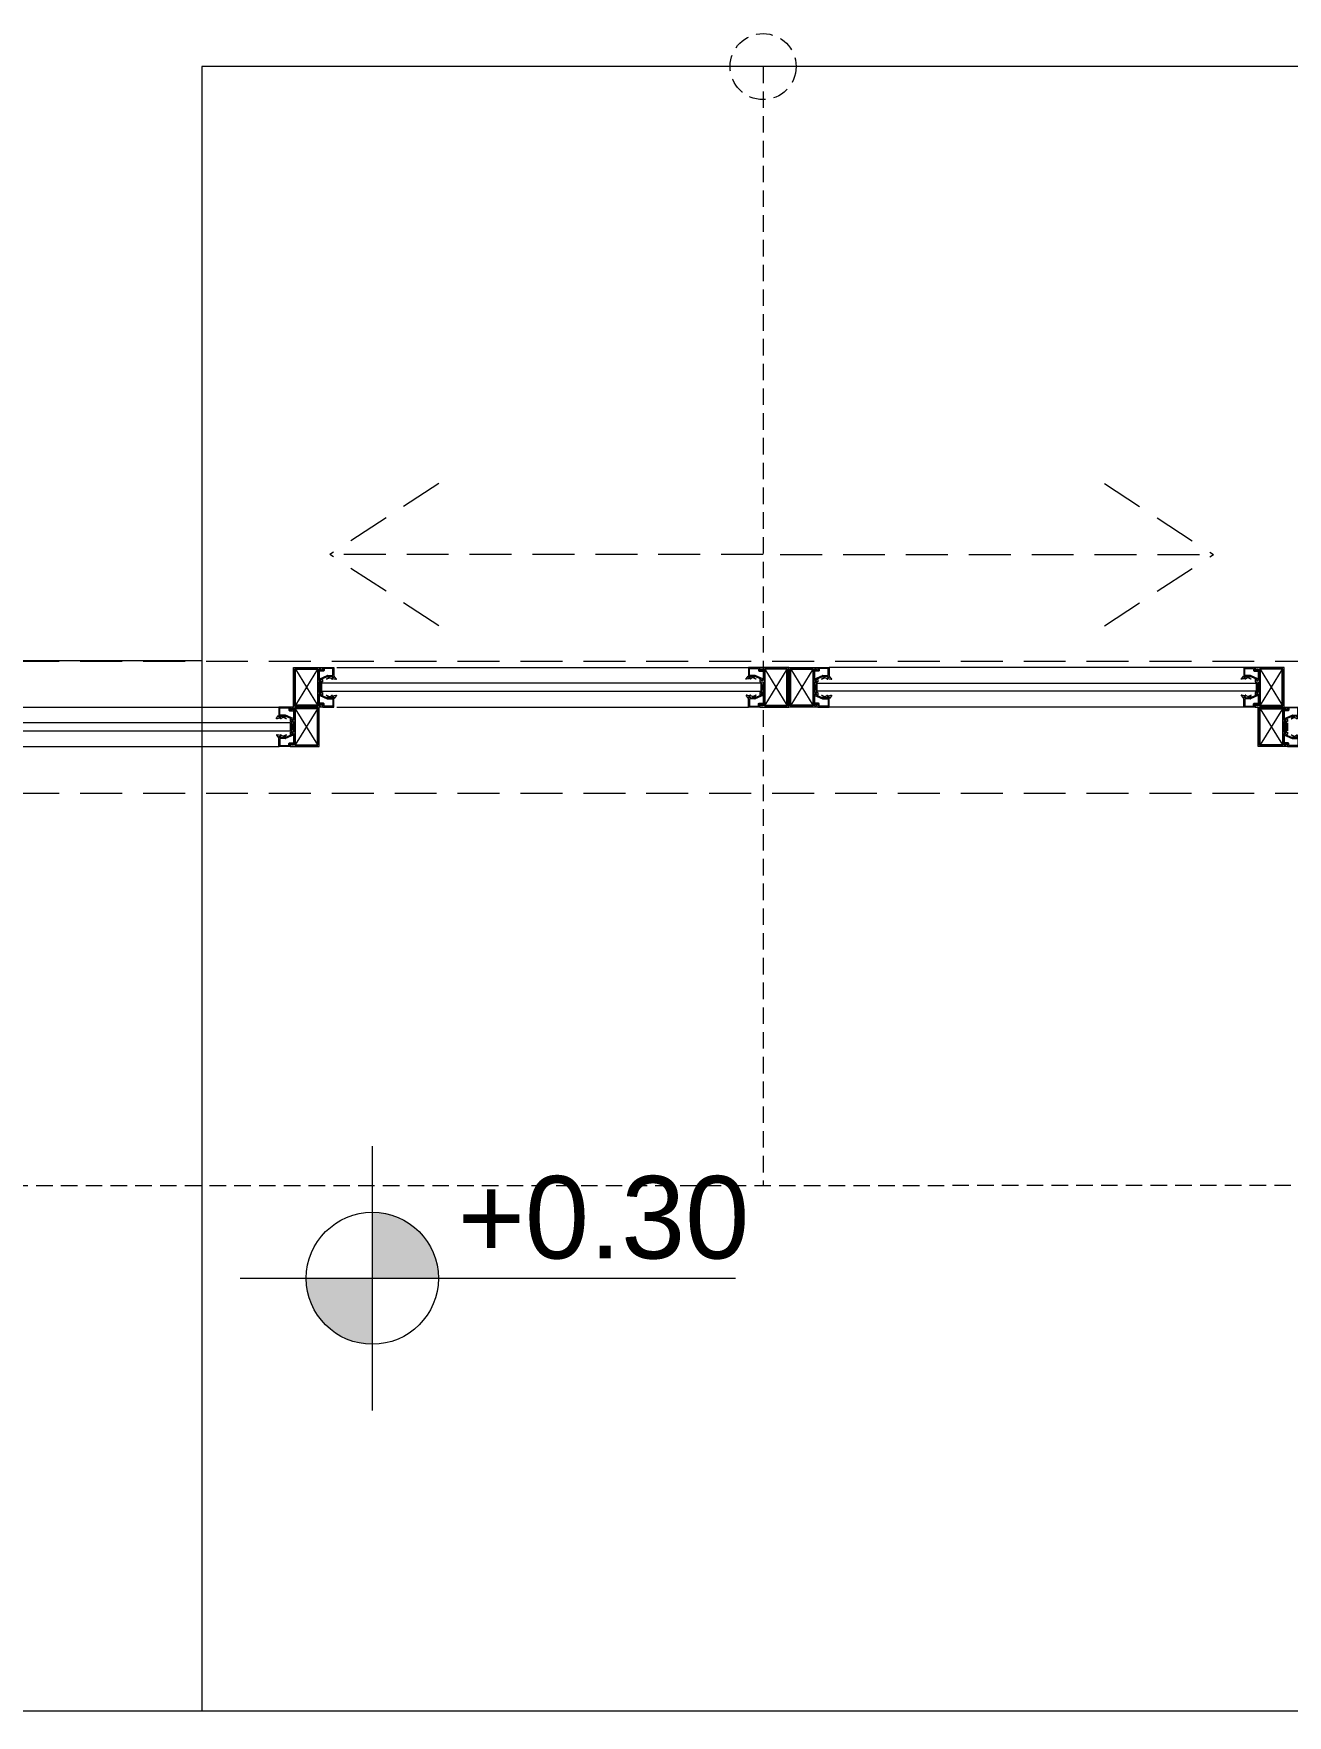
# Model space of a CAD drawing. Header units: centimetres. Extents: x 5488 to 20269, y -31398 to -19684.
# Drawn here: x 16633.8 to 16823.6, y -24180.8 to -23926.1 of the extents above; entities that cross this region are included whole.
import ezdxf
from ezdxf.enums import TextEntityAlignment as Align

# ---------------------------------------------------------------- set-up
doc = ezdxf.new("R2010")
doc.units = ezdxf.units.CM
doc.set_wipeout_variables(frame=1)
doc.linetypes.add('( Hidden )', pattern=[0.375, 0.25, -0.125])
doc.linetypes.add('HIDDEN', pattern=[9.525, 6.35, -3.175])
for name, color, linetype, lineweight in [('CRC_plan_kot', 4, 'Continuous', 20), ('CRC_plan_kot_isim', 3, 'Continuous', 20), ('xxx_Auto_DIMENSION_INTERIOR', 33, 'Continuous', 0), ('xxx_Auto_Dograma_Metal', 157, 'Continuous', 0), ('xxx_Auto_Element_Dograma Cam', 140, 'Continuous', 9), ('xxx_Auto_Element_Dograma Metal', 211, 'Continuous', 20), ('xxx_Auto_Kaplama_Ahşap', 34, 'Continuous', 0), ('xxx_Auto_Konstruksiyon_Metal', 141, 'Continuous', 0), ('xxx_Auto_Merdiven_Merdiven', 163, 'Continuous', 15), ('xxx_Auto_Tefris_Silik', 252, 'Continuous', 13), ('xxx_Auto_Tefris_Tefris', 32, 'Continuous', 15), ('xxx_Auto_Yardimci_Yazi', 7, 'Continuous', 9)]:
    doc.layers.add(name, color=color, linetype=linetype, lineweight=lineweight)
doc.layers.add('wipeout', color=7, linetype='Continuous', true_color=0xffffff)
doc.styles.add('a_Arial-50', font='arial.ttf', dxfattribs={"height": 0.125})

# ---------------------------------------------------------------- blocks, each defined once
blk = doc.blocks.new('2411-X')
for p, q in [((1.5, 17), (0, 17)), ((0, 17), (0, 0)), ((0, 0), (15, 0)), ((1.5, 16.5), (1.5, 17)), ((4.1, 16.5), (1.5, 16.5)), ((1.5, 1.5), (1.5, 15)), ((1.5, 15), (4.6, 15)), ((12.5, 1.5), (1.5, 1.5)), ((3.1, 19.8), (4.8, 21.6)), ((4.1, 19.2), (3.1, 19.8)), ((4.1, 19.2), (4.1, 16.5)), ((5.6, 16), (5.6, 21.2)), ((17.5, 21.5), (12.5, 10.1)), ((12.5, 9.5), (12.5, 10.1)), ((12.5, 9.5), (12.5, 1.5)), ((18, 19.2), (14, 9.5)), ((14, 1.5), (14, 9.5)), ((15, 1.5), (14, 1.5)), ((15, 1.5), (15, 0)), ((19, 19.2), (18, 19.2)), ((19, 19.2), (18.5, 21.5))]:
    blk.add_line(p, q)
for centre, radius, start, end in [((4.6, 16), 1, 270, 0), ((5.1, 21.2), 0.498, 359.4768, 127.3931), ((18, 21.5), 0.5, 0, 180)]:
    blk.add_arc(centre, radius, start, end)
blk = doc.blocks.new('ALU TRIM 6')
at = {"layer": 'xxx_Auto_Element_Dograma Metal'}
for p, q in [((6039.18, -20367.78), (6035.83, -20362.34)), ((6035.83, -20367.78), (6039.18, -20362.34)), ((6039.45, -20365.85), (6039.45, -20364.28)), ((6039.45, -20365.85), (6039.78, -20364.28)), ((6039.78, -20365.85), (6039.45, -20364.28)), ((6039.78, -20364.28), (6039.45, -20364.28)), ((6039.78, -20365.85), (6039.78, -20364.28)), ((6039.45, -20365.85), (6039.78, -20365.85))]:
    blk.add_line(p, q, dxfattribs=at)
for points in [[(6035.54, -20362.07), (6035.54, -20368.07)], [(6035.74, -20365.6), (6035.74, -20367.87), (6037.49, -20367.87), (6039.24, -20367.87), (6039.24, -20365.07), (6039.24, -20362.27), (6037.49, -20362.27), (6035.74, -20362.27), (6035.74, -20365.6)]]:
    blk.add_lwpolyline(points, dxfattribs=at)
blk.add_lwpolyline([(6035.54, -20368.07), (6037.49, -20368.07), (6039.94, -20368.07), (6039.94, -20367.77, 0.414214), (6039.84, -20367.67), (6039.74, -20367.67), (6039.74, -20367.87), (6039.44, -20367.87), (6039.44, -20366.07), (6039.74, -20366.07), (6039.74, -20366.27), (6039.84, -20366.27, 0.414214), (6039.94, -20366.17), (6039.94, -20365.87), (6039.44, -20365.87), (6039.44, -20365.1), (6039.41, -20365.07), (6039.44, -20365.04), (6039.44, -20364.27), (6039.94, -20364.27), (6039.94, -20363.97, 0.414214), (6039.84, -20363.87), (6039.74, -20363.87), (6039.74, -20364.07), (6039.44, -20364.07), (6039.44, -20362.27), (6039.74, -20362.27), (6039.74, -20362.47), (6039.84, -20362.47, 0.414214), (6039.94, -20362.37), (6039.94, -20362.07), (6037.49, -20362.07), (6035.54, -20362.07)], format="xyb", dxfattribs=at)
for points in [[(6039.18, -20362.34), (6035.83, -20362.34), (6035.83, -20367.78), (6039.18, -20367.78)], [(6041.29, -20363.48), (6041.19, -20363.46), (6041.03, -20363.5), (6040.87, -20363.58), (6040.54, -20363.8), (6040.5, -20363.84), (6040.52, -20363.86), (6040.54, -20363.86), (6040.95, -20363.67), (6041.05, -20363.66), (6041.17, -20363.69), (6041.22, -20363.74), (6041.27, -20363.77), (6041.31, -20363.82), (6041.35, -20363.85), (6041.4, -20363.87), (6041.42, -20363.85), (6041.4, -20363.82), (6041.37, -20363.79), (6041.36, -20363.76), (6041.37, -20363.74), (6041.48, -20363.76), (6041.62, -20363.78), (6041.76, -20363.82), (6041.92, -20363.85), (6041.97, -20363.87), (6042, -20363.87), (6042.02, -20363.85), (6042.02, -20363.82), (6042, -20363.78), (6041.7, -20363.38), (6041.64, -20363.38), (6041.64, -20363.6), (6041.42, -20363.6), (6041.32, -20363.51), (6041.31, -20363.5)], [(6041.3, -20366.66), (6041.2, -20366.68), (6041.04, -20366.64), (6040.88, -20366.56), (6040.55, -20366.34), (6040.51, -20366.3), (6040.53, -20366.28), (6040.55, -20366.28), (6040.96, -20366.47), (6041.06, -20366.48), (6041.18, -20366.45), (6041.23, -20366.4), (6041.28, -20366.37), (6041.32, -20366.32), (6041.36, -20366.29), (6041.41, -20366.27), (6041.43, -20366.29), (6041.41, -20366.32), (6041.38, -20366.35), (6041.37, -20366.38), (6041.38, -20366.4), (6041.49, -20366.38), (6041.63, -20366.36), (6041.77, -20366.32), (6041.93, -20366.29), (6041.98, -20366.27), (6042.01, -20366.27), (6042.03, -20366.29), (6042.03, -20366.32), (6042.01, -20366.36), (6041.71, -20366.76), (6041.65, -20366.76), (6041.65, -20366.54), (6041.43, -20366.54), (6041.33, -20366.63), (6041.32, -20366.64)]]:
    blk.add_lwpolyline(points, close=True, dxfattribs=at)
at = {"layer": 'xxx_Auto_Element_Dograma Metal', "rotation": 90}
for p, xscale, yscale, zscale in [((6041.65, -20362.07, -0.3), -0.1000000000058208, 0.0999999999985448, 0.1000000000000227), ((6041.65, -20368.07, -0.3), 0.1000000000058208, 0.1000000000058208, 0.1000000000058208)]:
    blk.add_blockref('2411-X', p, dxfattribs=dict(at, xscale=xscale, yscale=yscale, zscale=zscale))
blk = doc.blocks.new('A$C7e91c669')
at = {"layer": 'xxx_Auto_Dograma_Metal'}
for p, q in [((268.01, 8.99, -0.91), (330.38, 8.99, -0.6)), ((405.38, 8.99, -0.91), (342.59, 8.99, -0.6)), ((164.74, 3, -0.6), (259.28, 3, -0.6)), ((268.01, 3, -0.6), (330.38, 3, -0.6)), ((405.38, 3, -0.6), (342.59, 3, -0.6)), ((164.74, -3, -0.29), (259.28, -3, -0.6))]:
    blk.add_line(p, q, dxfattribs=at)
at = {"layer": 'xxx_Auto_Element_Dograma Cam'}
for p, q in [((332.24, 6.6, -0.3), (265.73, 6.6, -0.6)), ((265.73, 6.6, -0.3), (265.73, 5.4, -0.3)), ((265.73, 5.4, -0.6), (332.24, 5.4, -0.3)), ((340.73, 6.6, -0.3), (407.24, 6.6, -0.6)), ((407.24, 5.4, -0.6), (340.73, 5.4, -0.3)), ((407.24, 6.6, -0.3), (407.24, 5.4, -0.3)), ((260.99, 0.6, -0.6), (162.88, 0.6, -0.29)), ((260.99, 0.6, -0.6), (260.99, -0.6, -0.6)), ((411.9, 0.6, -0.6), (411.9, -0.6, -0.6)), ((411.98, 0.6, -0.6), (411.98, -0.6, -0.6)), ((162.88, -0.6, -0.29), (260.99, -0.6, -0.6))]:
    blk.add_line(p, q, dxfattribs=at)
at = {"layer": 'xxx_Auto_Kaplama_Ahşap', "xscale": -1, "rotation": 180}
for p in [(-5774.06, -20359.07, -0.3), (-5699.06, -20359.07, -0.3), (-5627.96, -20365.07, -0.3)]:
    blk.add_blockref('ALU TRIM 6', p, dxfattribs=at)
at = {"layer": 'xxx_Auto_Kaplama_Ahşap', "rotation": 180}
for p in [(6372.02, -20359.07, -0.3), (6447.02, -20359.07, -0.3), (6300.92, -20365.07, -0.3)]:
    blk.add_blockref('ALU TRIM 6', p, dxfattribs=at)
blk = doc.blocks.new('level_50')
for points in [[(10, 0, 0.414214), (0, 10), (0, 0)], [(0, 0), (-10, 0, 0.414214), (0, -10)]]:
    blk.add_hatch(color=256).paths.add_polyline_path(points)
for p, q in [((0, 0), (0, 20)), ((-20, 0), (0, 0)), ((0, -20), (0, 0)), ((0, 0), (55, 0))]:
    blk.add_line(p, q)
blk.add_circle((0, 0), 10)
blk = doc.blocks.new('level')
blk.add_blockref('level_50', (0, 0))
at = {"layer": 'xxx_Auto_Yardimci_Yazi', "style": 'a_Arial-50'}
blk.add_attdef('LEVEL', text='', height=12.5, dxfattribs=at).set_placement((35, 3), align=Align.CENTER)
blk = doc.blocks.new('PLAN KOT')
at = {"layer": 'CRC_plan_kot'}
ref = blk.add_blockref('level', (-2259.65, 551.21), dxfattribs=at)
ref.add_attrib('LEVEL', '+0.30', dxfattribs={"layer": 'CRC_plan_kot_isim', "height": 12.5, "style": 'a_Arial-50'}).set_placement((-2224.65, 554.21), align=Align.CENTER)
blk = doc.blocks.new('LF13B')
blk.add_wipeout([(26.03, 43.63), (26.03, 44.22), (25.88, 44.55), (25.61, 44.85), (25.1, 45.3), (24.43, 45.81), (16.25, 50.33), (15.69, 51.51), (14.39, 51.61), (13.95, 51.35), (12.45, 51.52), (10.29, 52.22), (8.71, 53.78), (6.68, 52.91), (0, 53.2), (-6.68, 52.91), (-8.71, 53.78), (-10.29, 52.22), (-12.45, 51.52), (-13.77, 51.24), (-15.59, 51.58), (-16.25, 50.33), (-18.38, 49.34), (-23.84, 46.2), (-25.1, 45.3), (-25.61, 44.85), (-25.98, 44.4), (-26.03, 44.22), (-26.03, 43.69), (-26.23, 43.54), (-26.27, 43.46), (-26.27, 40.45), (-26.18, 40.24), (-25.97, 40.15), (-25.42, 40.17), (-17.18, 42.29), (-13.61, 43.04), (-18.75, 38.27), (-24.42, 25.7), (-25.93, 18.94), (-25.97, 12), (-25.56, 8.88), (-24.34, 5.92), (-22.51, 3.51), (-19.95, 1.48), (-17.02, 0.35), (-13.92, 0), (13.92, 0), (17.13, 0.33), (19.98, 1.56), (22.5, 3.46), (24.4, 5.95), (25.62, 8.91), (25.99, 12), (25.85, 18.88), (24.64, 25.67), (22.43, 32.19), (19.17, 38.27), (13.86, 42.98), (16.62, 42.42), (21.2, 41.17), (25.22, 40.21), (25.97, 40.15), (26.18, 40.24), (26.27, 40.45), (26.27, 43.4), (26.23, 43.48)]).dxf.layer = 'wipeout'
for p, q in [((-14.39, 51.61), (-13.77, 51.24)), ((-10.15, 52.64), (-10.22, 52.48)), ((10.15, 52.64), (10.22, 52.48)), ((14.39, 51.61), (13.95, 51.35)), ((-26.27, 43.46), (-26.27, 40.45)), ((-26.03, 44.22), (-26.03, 43.69)), ((26.03, 44.22), (26.03, 43.63)), ((26.27, 43.4), (26.27, 40.45)), ((-13.92, 0), (13.92, 0))]:
    blk.add_line(p, q)
for centre, radius, start, end in [((-8.34, 51.83), 1.98, 32.9551, 168.5508), ((8.34, 51.83), 1.98, 11.4492, 147.0449), ((-0.59, 10.91), 41.5, 89.1834, 128.1554), ((-0.71, 11.52), 41.68, 89.0191, 123.6913), ((-14.95, 50.44), 1.31, 53.7762, 184.5443), ((0.58, 11.09), 41.32, 51.6262, 90.8161), ((0.71, 11.52), 41.68, 56.3087, 90.9809), ((14.95, 50.44), 1.31, 355.4557, 115.7055), ((-15.88, 33.75), 14.78, 122.5545, 125.3252), ((15.88, 33.75), 14.78, 54.6748, 57.4455), ((-26.17, 43.46), 0.1, 128.1554, 180), ((-25.33, 44.1), 0.711, 139.8569, 169.9905), ((-23.63, 42.8), 2.85, 133.9999, 142.098), ((-20.31, 39.34), 7.64, 128.7607, 133.8254), ((-0.08, -38.29), 82.45, 72.41, 107.8981), ((-16.98, 35.23), 12.94, 125.1398, 128.8598), ((16.98, 35.23), 12.94, 51.1402, 54.8602), ((20.31, 39.34), 7.64, 46.1746, 51.2393), ((23.63, 42.8), 2.85, 37.902, 46.0001), ((25.33, 44.1), 0.711, 10.0095, 40.1431), ((26.17, 43.4), 0.1, 0, 51.6262), ((0, 23.24), 24.03, 124.4886, 141.282), ((-0.25, 21.71), 25.52, 40.449, 56.4301), ((-25.97, 40.45), 0.3, 180, 270), ((18.5, 13.91), 44.51, 146.8166, 182.4533), ((-25.78, 42.73), 2.58, 265.7607, 277.9661), ((-18.13, 14.6), 44.17, 356.6251, 32.4012), ((26.7, 46.68), 6.64, 253.7284, 257.1751), ((25.78, 42.73), 2.58, 257.6614, 274.2393), ((25.97, 40.45), 0.3, 270, 0), ((-13.93, 12.04), 12.04, 180.2035, 270.0348), ((13.93, 12.04), 12.04, 269.9652, 359.7965)]:
    blk.add_arc(centre, radius, start, end)
blk = doc.blocks.new('A$C20607937')
at = {"linetype": 'ByBlock', "xscale": -1}
blk.add_blockref('LF13B', (0, 35), dxfattribs=at)
at = {"linetype": 'ByBlock', "xscale": -1, "rotation": 90}
blk.add_blockref('LF13B', (-35, 0), dxfattribs=at)
at = {"linetype": 'ByBlock'}
for p, rotation in [((35, 0), 270), ((0, -35), 180)]:
    blk.add_blockref('LF13B', p, dxfattribs=dict(at, rotation=rotation))
blk.add_wipeout([(45, 0), (44.65, -5.64), (43.59, -11.19), (41.84, -16.57), (39.43, -21.68), (36.41, -26.45), (32.8, -30.8), (28.68, -34.67), (24.11, -37.99), (19.16, -40.72), (13.91, -42.8), (8.43, -44.2), (2.83, -44.91), (-2.83, -44.91), (-8.43, -44.2), (-13.91, -42.8), (-19.16, -40.72), (-24.11, -37.99), (-28.68, -34.67), (-32.8, -30.8), (-36.41, -26.45), (-39.43, -21.68), (-41.84, -16.57), (-43.59, -11.19), (-44.65, -5.64), (-45, 0), (-44.65, 5.64), (-43.59, 11.19), (-41.84, 16.57), (-39.43, 21.68), (-36.41, 26.45), (-32.8, 30.8), (-28.68, 34.67), (-24.11, 37.99), (-19.16, 40.72), (-13.91, 42.8), (-8.43, 44.2), (-2.83, 44.91), (2.83, 44.91), (8.43, 44.2), (13.91, 42.8), (19.16, 40.72), (24.11, 37.99), (28.68, 34.67), (32.8, 30.8), (36.41, 26.45), (39.43, 21.68), (41.84, 16.57), (43.59, 11.19), (44.65, 5.64)]).dxf.layer = 'xxx_Auto_Tefris_Tefris'
for radius in [45, 44]:
    blk.add_circle((0, 0), radius)

msp = doc.modelspace()

# ---------------------------------------------------------------- linework, layer by layer
at = {"layer": 'xxx_Auto_Merdiven_Merdiven'}
for points in [[(17131.68, -24180.68), (17131.68, -24021.15), (16829.26, -24021.15), (16829.26, -23931.1), (16659.26, -23931.1), (16659.26, -24021.1), (16364.62, -24021.1)], [(16659.26, -24021.1), (16659.26, -24180.13)], [(16527.84, -24180.17), (17620.68, -24180.17)]]:
    msp.add_lwpolyline(points, dxfattribs=at)
at = {"layer": 'xxx_Auto_Merdiven_Merdiven', "linetype": '( Hidden )', "ltscale": 10}
for points in [[(16744.26, -23931.1), (16744.26, -24100.61)], [(17131.68, -24100.56), (16527.84, -24100.64)]]:
    msp.add_lwpolyline(points, dxfattribs=at)
msp.add_circle((16744.26, -23931.1), 5, dxfattribs=at)
at = {"layer": 'xxx_Auto_Tefris_Silik', "linetype": 'HIDDEN'}
for points in [[(16695.13, -23994.25), (16678.64, -24005.02)], [(16795.96, -23994.25), (16812.45, -24005.02)], [(16744.26, -24005.02), (16678.64, -24005.02)], [(16695.13, -24015.78), (16678.64, -24005.02)], [(16746.83, -24005.02), (16812.45, -24005.02)], [(16795.96, -24015.78), (16812.45, -24005.02)], [(16364.62, -24021.1), (17032.5, -24021.18)], [(16364.62, -24041.1), (17131.68, -24041.19)]]:
    msp.add_lwpolyline(points, dxfattribs=at)

# ---------------------------------------------------------------- block references
at = {"layer": 'xxx_Auto_DIMENSION_INTERIOR'}
msp.add_blockref('PLAN KOT', (18944.73, -24665.85), dxfattribs=at)
at = {"layer": 'xxx_Auto_Konstruksiyon_Metal'}
msp.add_blockref('A$C7e91c669', (16411.67, -24031.1), dxfattribs=at)

# ---------------------------------------------------------------- next in the draw order: block references
at = {"layer": 'xxx_Auto_Tefris_Tefris', "rotation": 45.00000000000001}
msp.add_blockref('A$C20607937', (16840.31, -24281.14), dxfattribs=at)

# ---------------------------------------------------------------- next in the draw order: block references
msp.add_blockref('A$C20607937', (16596.62, -24281.04), dxfattribs=at)

doc.saveas('drawing.dxf')
